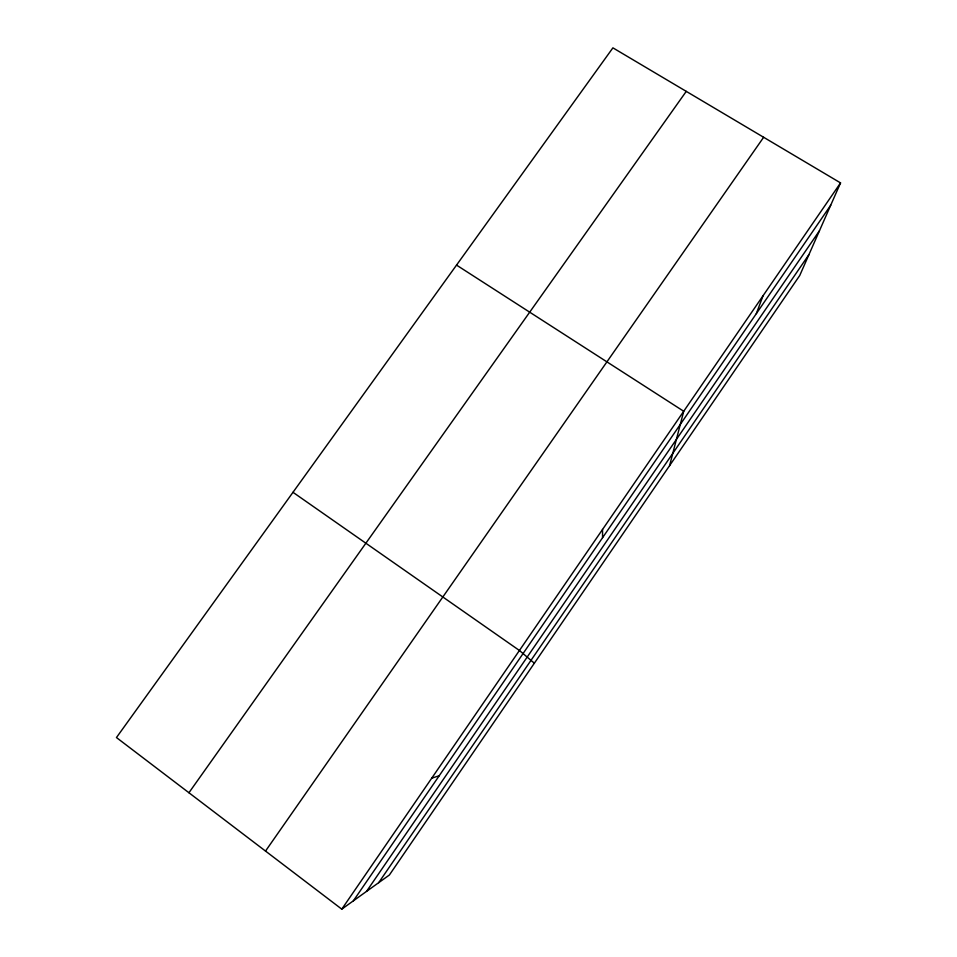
<?xml version="1.0" encoding="UTF-8"?>
<svg xmlns="http://www.w3.org/2000/svg" width="957" height="957" viewBox="0 0 957 957"><rect width="100%" height="100%" fill="white"/><g stroke="black" fill="none" stroke-linecap="round" stroke-linejoin="round"><path stroke-width="1.44" d="M669.589 465.64L683.717 411.271L456.537 265.101M756.329 313.645L763.028 295.773M840.545 182.907L799.741 275.496L389.379 875.009L341.781 909.15L116.455 737.548L612.911 47.85L840.545 182.907L341.781 909.15M366.531 891.398L819.455 230.757M378.709 882.665L808.988 254.526M353.384 900.824L830.7 205.265M265.52 851.072L763.638 137.282M188.936 792.743L686.265 91.37M431.703 778.208L439.215 775.732M292.986 492.305L519.424 650.485L534.353 663.213M602.539 529.472L602.563 537.714"/></g></svg>
